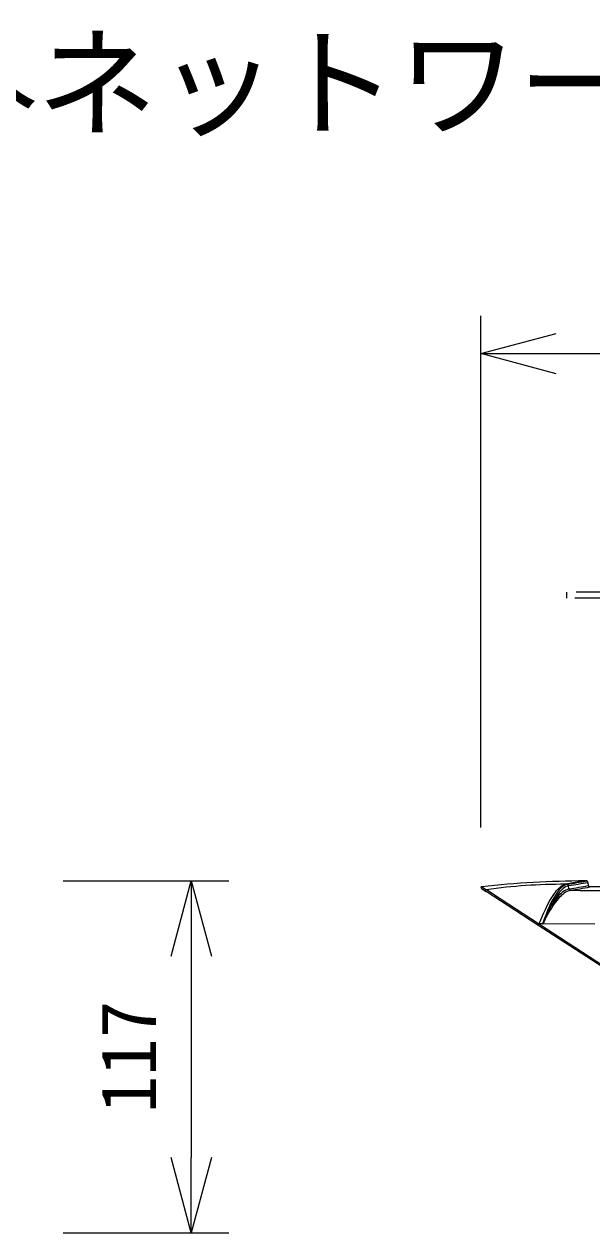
# Model space of a CAD drawing. Units: millimetres, scale not verified. Extents: x -63 to 62, y -56 to 57.
# Drawn here: x -19.91 to -1.03, y 16.62 to 56.81 of the extents above; entities that cross this region are included whole.
import ezdxf
from ezdxf.enums import TextEntityAlignment as Align

# ---------------------------------------------------------------- set-up
doc = ezdxf.new("R2010")
doc.units = ezdxf.units.MM
doc.header["$LTSCALE"] = 0.125
doc.linetypes.add('USER2', pattern=[31.75, 15.875, -3.175, 3.175, -3.175, 3.175, -3.175])
for name, color, linetype, lineweight in [('0-0_0', 7, 'Continuous', 20), ('0-4_SUNPO', 7, 'Continuous', 20), ('0-5_GAIKEI', 1, 'Continuous', 18)]:
    doc.layers.add(name, color=color, linetype=linetype, lineweight=lineweight)
doc.layers.add('0-1_MOJI1', color=7, linetype='Continuous')
doc.styles.add('ＭＳ ゴシック', font='')
doc.styles.get('ＭＳ ゴシック').set_extended_font_data('MS Gothic')

# ---------------------------------------------------------------- blocks, each defined once
blk = doc.blocks.new('_Open30')
at = {"layer": '0-0_0'}
blk.add_line((0, 0), (-1, 0), dxfattribs=at)
blk.add_lwpolyline([(-1, 0.26795), (0, 0), (-1, -0.26795)], dxfattribs=at)
blk = doc.blocks.new('D6')
at = {"layer": '0-4_SUNPO'}
for p, q in [((188.779, 217.5933), (188.779, 234.6013)), ((221.3859, 227.4138), (221.3859, 234.6013)), ((191.279, 233.3513), (218.8859, 233.3513))]:
    blk.add_line(p, q, dxfattribs=at)
at = {"layer": '0-4_SUNPO', "xscale": 2.5, "yscale": 2.5, "rotation": 180}
blk.add_blockref('_Open30', (188.779, 233.3513), dxfattribs=at)
at = {"layer": '0-4_SUNPO', "xscale": 2.5, "yscale": 2.5}
blk.add_blockref('_Open30', (221.3859, 233.3513), dxfattribs=at)
at = {"layer": '0-4_SUNPO', "style": 'ＭＳ ゴシック'}
blk.add_text('326', height=1.833, dxfattribs=at).set_placement((203.2074, 233.9763), align=Align.BOTTOM_LEFT)
blk = doc.blocks.new('D5')
at = {"layer": '0-4_SUNPO'}
for p, q in [((174.8792, 215.8138), (180.3916, 215.8138)), ((179.1416, 213.3138), (179.1416, 206.6138)), ((174.8792, 204.1138), (180.3916, 204.1138))]:
    blk.add_line(p, q, dxfattribs=at)
at = {"layer": '0-4_SUNPO', "xscale": 2.5, "yscale": 2.5}
for p, rotation in [((179.1416, 215.8138), 90), ((179.1416, 204.1138), 270)]:
    blk.add_blockref('_Open30', p, dxfattribs=dict(at, rotation=rotation))
at = {"layer": '0-4_SUNPO', "style": 'ＭＳ ゴシック'}
blk.add_text('117', height=1.833, rotation=90, dxfattribs=at).set_placement((178.5166, 208.0888), align=Align.BOTTOM_LEFT)

msp = doc.modelspace()

# ---------------------------------------------------------------- linework, layer by layer
at = {"layer": '0-5_GAIKEI'}
for p, q in [((-1.9139, 28.2067), (-1.8561, 28.2065)), ((-1.8561, 28.2065), (-1.8516, 28.2073)), ((-1.8094, 28.161), (-1.8049, 28.1617)), ((-1.7947, 28.051), (-1.8049, 28.1617)), ((-4.695, 28.1263), (-4.5404, 28.025)), ((-1.7947, 28.051), (-1.7903, 28.0518)), ((-1.748, 28.0055), (-1.7436, 28.0063)), ((-0.0532, 25.0967), (-2.8123, 26.8884)), ((-2.7842, 26.8884), (-2.8123, 26.8884)), ((-2.6788, 26.8882), (-2.7842, 26.8884)), ((-2.6788, 26.8882), (-2.6577, 26.8881)), ((-0.9356, 26.8847), (-2.6577, 26.8881))]:
    msp.add_line(p, q, dxfattribs=at)
at = {"layer": '0-5_GAIKEI', "color": 7}
for p, q in [((-1.2106, 28.3169), (-1.2648, 28.3169)), ((-1.1608, 28.2712), (-1.1513, 28.1625)), ((-4.708, 28.0713), (-4.5525, 27.9703)), ((-2.8276, 26.8501), (-4.5525, 27.9703)), ((3.4352, 28.1169), (-1.1015, 28.1169)), ((-0.0686, 25.0584), (-2.8276, 26.8501))]:
    msp.add_line(p, q, dxfattribs=at)
at = {"layer": '0-5_GAIKEI', "linetype": 'USER2'}
for points in [[(2.5059, 36.9159), (2.4189, 36.7358), (0.3894, 37.7169), (-1.8648, 37.7169), (-1.8648, 37.9169)], [(2.5059, 36.9159), (0.4352, 37.9169), (-1.8648, 37.9169)]]:
    msp.add_lwpolyline(points, dxfattribs=at)
at = {"layer": '0-5_GAIKEI'}
for points in [[(-2.7842, 26.8884), (-2.7305, 27.0214), (-2.6753, 27.1523), (-2.6269, 27.2619), (-2.5772, 27.3691), (-2.503, 27.5194), (-2.4262, 27.6622), (-2.3868, 27.7302), (-2.3467, 27.7955), (-2.2778, 27.8985), (-2.2413, 27.9481), (-2.2043, 27.9947), (-2.1699, 28.0344), (-2.1353, 28.071), (-2.0869, 28.1158), (-2.0384, 28.1528), (-2.0141, 28.1682), (-1.99, 28.1813), (-1.9517, 28.1972), (-1.9139, 28.2067)], [(-1.8561, 28.2065), (-1.8771, 28.2019), (-1.8982, 28.1952), (-1.941, 28.1755), (-1.9843, 28.1479), (-2.0278, 28.1129), (-2.0715, 28.0712), (-2.115, 28.0231), (-2.1476, 27.9833), (-2.1799, 27.9406), (-2.2439, 27.8469), (-2.302, 27.7516), (-2.3587, 27.6493), (-2.4136, 27.541), (-2.4543, 27.4546), (-2.4934, 27.3657), (-2.5315, 27.2737), (-2.5681, 27.18), (-2.6178, 27.0481), (-2.6788, 26.8882)], [(-1.8094, 28.161), (-1.8308, 28.1564), (-1.8524, 28.1497), (-1.8961, 28.1302), (-1.9402, 28.1028), (-1.9847, 28.0682), (-2.0294, 28.0267), (-2.074, 27.979), (-2.1074, 27.9395), (-2.1406, 27.897), (-2.2066, 27.804), (-2.2512, 27.735), (-2.2953, 27.6622), (-2.3389, 27.5861), (-2.3821, 27.5072), (-2.4693, 27.3391), (-2.5573, 27.1616), (-2.605, 27.0611), (-2.6619, 26.9304), (-2.6788, 26.8882)], [(-1.2748, 28.3151), (-1.3868, 28.2957), (-1.9139, 28.2067)], [(-2.8123, 26.8884), (-4.0435, 27.6965), (-4.5404, 28.025)], [(-1.7947, 28.051), (-1.8442, 28.038), (-1.895, 28.0167), (-1.9468, 27.9877), (-1.9993, 27.9512), (-2.0336, 27.9237), (-2.0681, 27.8934), (-2.1046, 27.8582), (-2.1411, 27.8201), (-2.2027, 27.7492), (-2.2637, 27.6706), (-2.3239, 27.5847), (-2.3693, 27.5137), (-2.4137, 27.4386), (-2.4576, 27.3578), (-2.4995, 27.2727), (-2.5266, 27.2125), (-2.5773, 27.0897), (-2.634, 26.9476), (-2.6577, 26.8881)], [(-1.748, 28.0055), (-1.7739, 27.9998), (-1.8002, 27.992), (-1.8538, 27.9699), (-1.9087, 27.9397), (-1.9644, 27.9016), (-2.0014, 27.8723), (-2.0386, 27.84), (-2.0769, 27.8038), (-2.1153, 27.7645), (-2.191, 27.6783), (-2.2543, 27.5979), (-2.3172, 27.5104), (-2.3796, 27.4164), (-2.4275, 27.3398), (-2.475, 27.2595), (-2.5228, 27.1744), (-2.5689, 27.0865), (-2.6126, 26.9947), (-2.6577, 26.8881)]]:
    msp.add_lwpolyline(points, dxfattribs=at)
at = {"layer": '0-5_GAIKEI', "color": 7}
for centre, radius, start, end in [((-1.26, -2.7093), 31.0262, 90.00884, 96.35635), ((-1.2106, 28.2669), 0.05, 5, 90), ((-1.1015, 28.1669), 0.05, 184.99999, 270), ((-4.6917, 28.0964), 0.03, 96.34243, 237)]:
    msp.add_arc(centre, radius, start, end, dxfattribs=at)
at = {"layer": '0-5_GAIKEI'}
for centre, radius, start, end in [((-1.9522, 9.696), 18.5108, 89.88152, 98.0376), ((-12.3335, 91.4379), 64.0936, 279.41242, 279.99371), ((-12.586, 93.5337), 66.2549, 279.36486, 279.92983), ((-12.0302, 89.0369), 61.8388, 279.53153, 280.13238), ((-4.536, 27.9953), 0.03, 98.46434, 236.6445), ((20.7851, 9126.0106), 9098.0321, 269.85812, 269.89074), ((-12.2606, 90.9663), 63.8324, 279.48329, 280.0681)]:
    msp.add_arc(centre, radius, start, end, dxfattribs=at)
for centre, major_axis, ratio, start_param, end_param in [((-1.8561, 28.1566), (0.0081, -0.0493), 0.936981, 1.5046827, 2.9672102), ((-1.8516, 28.1574), (0.0082, -0.0493), 0.937748, 1.5040978, 2.9667585), ((-1.748, 28.0554), (0.009, -0.0492), 0.937605, 4.6306751, 6.0915457), ((-1.7436, 28.0562), (0.0082, -0.0493), 0.938166, 4.6443523, 6.1069532), ((-2.8113, 26.8753), (-0.0163, -0.0252), 0.285999, 4.3563653, 6.2831853)]:
    msp.add_ellipse(centre, major_axis=major_axis, ratio=ratio, start_param=start_param, end_param=end_param, dxfattribs=at)

# ---------------------------------------------------------------- block references
at = {"layer": '0-4_SUNPO'}
for name in ['D6', 'D5']:
    msp.add_blockref(name, (-193.5007, -187.4969), dxfattribs=at)

# ---------------------------------------------------------------- texts
at = {"layer": '0-1_MOJI1', "style": 'ＭＳ ゴシック'}
msp.add_text('４Ｋ屋外ネットワークカメラ（天井付型）', height=2.933, dxfattribs=at).set_placement((-35.5007, 52.5031), align=Align.BOTTOM_LEFT)

doc.saveas('drawing.dxf')
